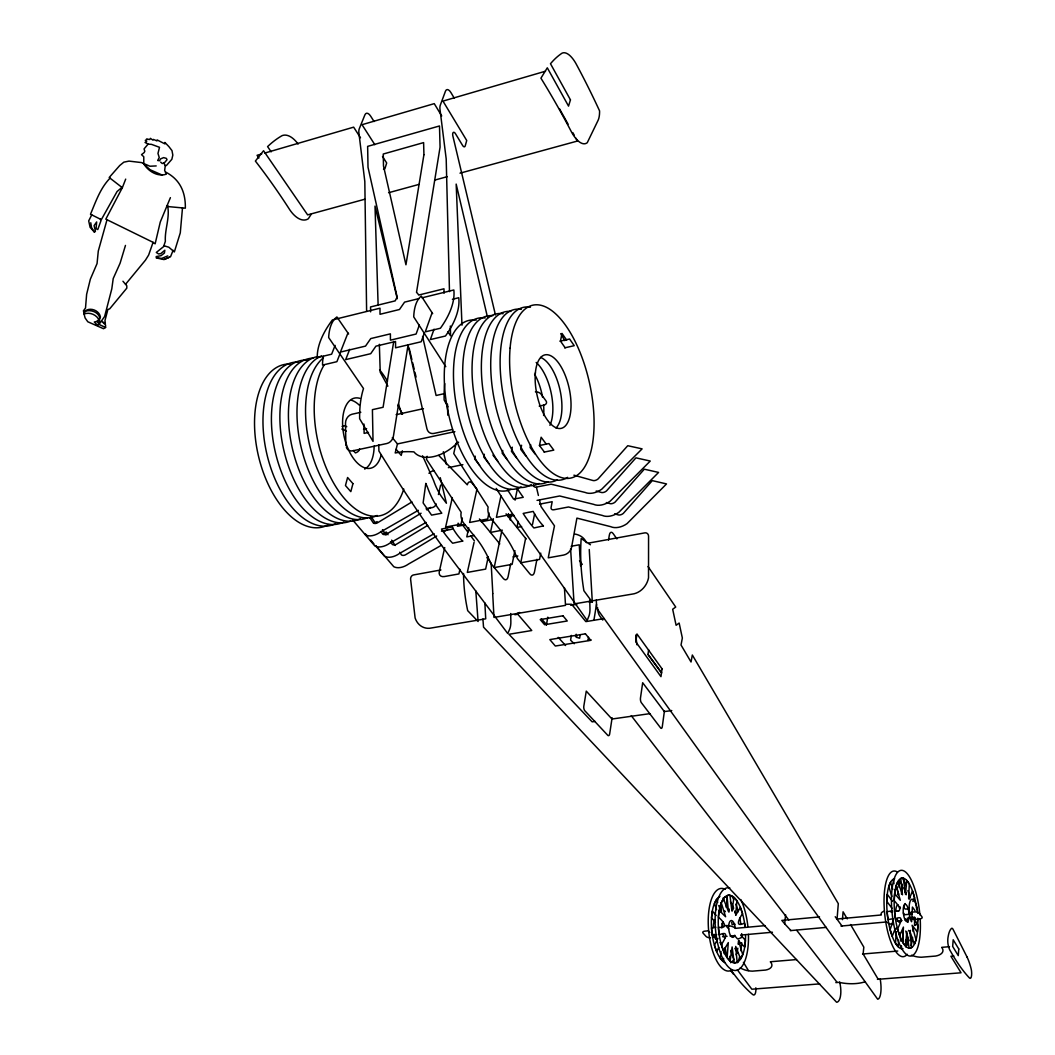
<?xml version="1.0" encoding="UTF-8"?>
<svg xmlns="http://www.w3.org/2000/svg" width="1055" height="1055" viewBox="0 0 1055 1055"><rect width="100%" height="100%" fill="white"/><g stroke="black" fill="none" stroke-linecap="round" stroke-linejoin="round"><path stroke-width="1.5" d="M898.675 893.73L898.306 895.181L896.842 886.385M914.632 917.112L914.54 925.42A13.201 4.154 83.5 0 0 917.837 918.206M898.57 940.242L898.174 946.731L895.524 943.262L896.262 931.657M901.458 894.126L902.051 884.683L899.467 881.136L899.071 887.426M842.457 919.657L843.077 911.797L847.231 918.865M738.658 940.955L738.381 944.396A33.918 13.385 84.4 0 0 738.711 940.348M910.333 930.365L910.149 932.594L908.487 930.378M182.489 207.914L180.286 232.839L174.339 251.96L168.826 247.213L163.881 245.749L165.358 241.279C164.606 229.581 169.974 217.989 167.666 206.002M790.934 930.563L784.696 923.824L785.579 914.698M723.625 958.388L723.255 961.514L720.275 958.23L721.04 951.557M724.165 953.68L725.181 947.535L726.684 956.898M728.926 912.127L729.282 909.08M726.183 907.234L727.238 898.082M716.279 934.585L715.725 939.306L715.33 938.502A12.647 5.024 84.5 0 1 713.998 934.216M163.802 163.024L165.292 165.609L164.646 170.409L166.321 174.167C157.38 177.253 147.647 170.831 143.388 163.156M664.452 710.806L662.289 726.671A3.508 1.372 83.2 0 1 660.799 728.174L641.176 702.445A3.561 1.424 82.9 0 1 640.477 697.988L642.68 682.73L664.373 711.598L671.758 710.556M647.981 654.417L661.551 672.839L647.981 654.417L648.627 649.854M612.124 717.717L609.658 733.963A3.468 1.609 81 0 1 607.917 735.48L584.681 710.608A3.521 1.662 80.6 0 1 583.811 706.243L586.264 691.131L611.966 719.022L649.933 713.642M393.739 341.372L383.084 407.283L372.415 409.656L373.035 441.386L359.65 418.743A75.037 37.874 77.2 0 1 363.5 388.53L328.659 337.534A38.468 19.781 75.5 0 1 336.914 316.962L348.625 334M608.524 540.081L609.315 535.215A7.161 2.875 81 0 1 613.166 533.606L616.898 538.92M588.017 640.359L588.519 637.326M593.912 620.208L596.497 604.409M580.131 635.202L579.63 638.209A29.632 15.205 76.5 0 1 575.463 636.468M571.388 635.413L570.584 640.174L574.237 643.735M546.411 624.995L547.809 617.162M551.541 540.595L548.27 557.831L563.555 555.075A7.715 5.262 -37.9 0 0 571.507 547.65L576.914 518.111L610.634 526.656A16.603 11.354 -36.3 0 0 627.039 523.636L666.523 483.928L652.293 480.632L623.294 513.416A5.249 3.587 -36.3 0 1 617.663 514.721L614.617 513.825M540.753 553.137L539.553 559.401L520.761 562.79L525.627 538.34M536.929 559.321L534.476 571.968A7.596 3.508 79.8 0 1 529.768 573.775L517.425 558.596A86.035 41.62 80.2 0 0 501.178 530.981L490.496 517.807A7.807 3.706 78.9 0 1 488.096 507.02L453.742 453.518L456.116 443.232M532.498 524.506L534.608 513.877M514.893 550.618L512.123 564.346L494.175 567.577L501.587 531.957M518.163 521.381L516.937 527.434L521.605 526.55M510.699 563.845L508.101 576.65A7.543 3.574 79.8 0 1 503.314 578.47L490.812 563.423A85.481 42.385 80.2 0 0 474.381 536.032L463.567 522.977A7.754 3.772 78.8 0 1 461.167 512.255L426.431 459.215L427.13 456.288M515.051 500.175L517.636 487.621M530.652 444.696L530.085 447.452L535.03 453.967M521.592 445.25L520.748 449.377L525.707 455.879M508.47 513.614L507.851 516.647L514.101 515.447M510.185 519.996L511.121 515.46M551.435 540.622L554.482 525.852L541.044 506.637L539.527 500.241M500.954 495.969L496.391 517.332L512.15 514.312M488.214 556.961L485.643 569.107L467.312 572.417L474.077 542.31M512.295 447.188L511.438 451.303L516.409 457.791M493.358 518.862L490.483 532.419L502.378 530.177M488.979 512.875L487.674 518.994L469.62 522.462L476.952 489.138L472.35 483.414A7.688 3.692 78.4 0 0 467.299 484.825L438.735 455.457M502.747 450.472L502.167 453.215L507.178 459.677M468.75 527.882L466.772 536.889L474.381 535.452M459.94 569.304L458.912 573.933L444.34 576.558A7.517 4.972 -40.3 0 1 439.289 571.652L444.735 547.571M484.351 454.283L483.757 457.013L488.795 463.435M475.212 456.169L474.605 458.899L479.669 465.308M462.367 518.018L461.009 524.111L445.619 527.065L452.344 497.564M458.16 523.161L457.461 526.287L465.097 524.836M438.418 494.531L440.608 485.115M402.351 450.841L401.217 455.391L396.126 449.259M392.315 437.693L397.471 443.918L395.19 452.977L401.691 451.883A120.468 76.567 -41.1 0 1 413.929 451.883A32.692 20.388 -38.3 0 0 457.448 442.704A123.145 80.668 -39.3 0 1 458.608 442.19M125.466 245.419L120.085 263.223L113.215 278.546L111.804 288.833L104.616 316.5L99.473 323.793L96.73 321.445L94.291 322.012L97.548 325.349L99.421 322.672L99.645 317.146C97.548 311.871 91.033 309.616 85.811 311.106L83.833 313.098L85.099 317.951L87.802 321.775L103.522 328.725L105.579 327.472L105.553 324.966L101.425 321.023M107.056 219.611L98.286 251.037L97.06 263.552L90.348 279.179L86.629 294.319L85.508 308.034L83.319 311.001L84.756 311.317C89.886 306.82 99.262 310.249 100.436 316.975L98.563 320.535L96.73 321.445M895.154 895.51L894.706 889.734M125.69 179.126L122.34 187.698L105.817 219.15L153.081 242.334L148.65 255.033L145.445 260.176L125.545 284.296M434.04 329.2L430.361 339.578L445.461 336.018A86.998 44.613 -33.5 0 0 458.754 297.734L452.41 299.29M432.168 312.557L425.284 331.85L440.41 328.237A87.288 44.468 -33.5 0 0 453.835 289.98L422.053 297.813M424.387 332.853L421.209 341.754L395.585 347.807L395.533 341.49L375.923 346.159L370.714 353.689L345.697 359.61L349.693 349.324M419.323 325.138L416.105 334.039L390.442 340.158L390.39 333.855L370.753 338.576L365.518 346.106L340.449 352.08L347.939 332.998M912.918 901.471L914.487 897.409L912.483 890.948L909.159 899.256L908.619 898.438L909.318 883.985L906.746 880.424L905.52 894.455L903.238 878.156L901.972 878.063L900.772 878.472L902.487 894.798L897.871 881.611L896.157 885.818L900.284 900.271L894.653 893.611L894.205 900.627C896.513 903.383 905.177 912.496 894.535 911.019L895.471 918.931C905.678 913.801 898.715 926.092 897.581 929.033L899.651 935.64L903.41 927.081L902.935 942.629L905.559 946.098L906.799 931.657L909.094 948.115L911.546 947.561L909.819 931.156L914.382 944.146L916.017 939.794L912.087 925.248L917.415 931.961L917.705 928.611L917.81 925.037L912.549 917.428M340.356 352.884L336.901 361.68L322.566 365.07A87.341 44.996 -33.3 0 1 323.371 356.366M731.708 922.255L732.117 924.628L735.019 924.206M895.009 929.204L892.227 936.286L890.156 929.692L893.453 919.38M905.124 903.515C902.909 906.931 903.66 911.362 909.278 907.893M335.121 345.394L331.639 354.19L317.265 357.619A87.618 44.838 -33.3 0 1 332.417 319.929L379.998 308.192L380.011 314.285L399.476 309.497L404.579 302.126L418.875 298.605M173.112 250.299L170.541 256.708L163.96 259.57L156.285 257.921L156.206 256.576L161.085 255.666L164.422 253.042L164.831 250.246L160.703 253.675L158.527 253.952L156.298 252.462L164.461 245.921M170.409 197.641L160.268 222.051L155.138 243.837L153.081 242.334M83.833 313.098L84.756 311.317M718.771 947.403L716.648 951.531L714.446 945.214L717.993 938.343M732.289 910.755L733.66 908.131M169.446 257.183L164.356 259.398M311.278 214.125L308.337 218.741A29.369 14.968 72.7 0 1 288.714 208.152A569.845 370.542 76.7 0 0 255.389 161.072L263.552 150.733L307.625 214.877L364.779 199.237M720.895 943.276L721.831 944.687M156.206 165.925L149.929 166.228L141.541 162.589L128.987 161.099L123.831 162.167L119.703 165.543L109.206 177.477L110.037 178.163C100.251 188.238 95.768 201.663 90.493 214.244L101.333 219.651L117.065 191.535L121.892 187.447M91.759 214.838L88.699 220.891L90.123 227.366L94.198 231.849M411.951 501.943L378.428 522.251A5.09 3.218 -40.5 0 1 373.365 523.003L369.817 517.636M421.09 513.218L387.739 533.382A5.064 3.231 -40.5 0 1 382.701 534.12L380.921 531.43M426.642 509.855L430.809 507.336M427.71 525.39L397.326 543.734A5.038 3.231 -40.6 0 1 392.315 544.446L390.521 541.756M436.678 536.006L406.465 554.231A4.998 3.231 -40.6 0 1 401.467 554.93L399.674 552.24M443.548 531.865L447.676 529.386M374.42 523.148L377.136 521.592M418.308 510.33L380.486 532.023A16.128 10.194 -40.6 0 1 365.478 534.938M383.558 533.593L386.262 532.05L388.042 534.74M426.062 522.41L389.836 543.154A16.036 10.22 -40.6 0 1 374.881 546.002L352.739 520.049M434.093 533.698L399.449 553.493A15.931 10.234 -40.6 0 1 384.561 556.288L376.042 546.332M441.531 545.211L408.628 563.977A15.838 10.234 -40.7 0 1 393.792 566.72L375.672 545.554M160.677 162.14L162.259 163.538L164.369 162.839L167.007 159.753L166.374 158.369L163.604 157.617L160.531 158.923L159.595 160.729L157.67 160.505L159.239 157.498L157.973 153.423L159.516 147.318L151.524 144.364L148.096 144.139L144.047 148.9L144.812 151.208L144.179 152.553L141.528 154.637L143.783 156.773L143.77 163.274M167.771 255.89L161.797 258.383L157.314 258.053M261.719 153.951L257.051 155.309L258.91 158.013M264.845 153.041L353.649 127.154L360.494 137.77M545.514 71.199L442.968 101.095L466.719 140.5L465.229 145.867A3.838 1.688 74 0 1 462.618 145.484L455.47 133.695A3.864 1.701 73.8 0 0 453.228 132.508A3.864 1.701 73.8 0 0 452.885 136.095L495.454 314.97M84.057 314.034C89.042 312.003 95.319 314.179 98.247 318.636L98.563 320.535M388.583 192.722L418.756 184.467M434.62 180.128L447.32 176.647M460.02 173.178L577.494 141.027L575.925 138.218M560.007 341.2L569.595 338.998L574.237 345.684L564.662 347.86M360.81 412.281L352.04 414.233A7.978 6.356 -64.8 0 0 345.499 423.266L345.842 444.669A7.992 6.396 -65.3 0 0 345.921 445.658M443.984 393.726L436.097 395.493L422.567 336.492M396.1 414.694L423.451 408.654M363.527 429.306L366.613 428.62M368.485 432.431L364.133 433.381L363.962 424.057M539.211 406.109L543.787 405.12A5.249 3.323 11.9 0 0 545.989 400.86L541.175 394.267A5.262 3.35 12.1 0 0 535.426 391.814M452.516 429.451L433.908 433.434A8.15 6.647 -63.7 0 1 426.932 428.765L408.034 345.222L393.462 435.992A8.058 6.501 -64.7 0 1 386.921 443.496L352.66 450.841A7.992 6.396 -65.3 0 1 346.396 447.465M397.471 443.918L454.863 431.653M539.422 445.526L548.903 443.562L553.796 450.129L544.129 452.107M448.362 467.642L462.881 464.662M426.075 508.8L432.286 507.574A3.798 2.427 -39.5 0 0 436.216 503.947M537.048 500.373L559.691 495.982L593.622 504.343A16.814 11.341 -36.3 0 0 610.172 501.191L650.262 461.048L635.928 457.844L606.48 490.944A5.315 3.574 -36.3 0 1 600.783 492.289L596.194 490.984M539.567 504.158L552.187 501.718L551.092 507.389A3.838 2.558 -37.5 0 0 553.875 509.776L568.513 506.98L602.326 515.433A16.709 11.341 -36.3 0 0 618.797 512.348L658.584 472.429L644.302 469.185L615.078 502.114A5.275 3.574 -36.3 0 1 609.421 503.446L606.361 502.562M481.278 521.737L493.226 519.442M441.478 531.232L450.722 529.478A3.745 2.44 -39.5 0 0 453.188 528.173M440.937 569.951L413.507 574.949A3.627 3.033 -72.6 0 0 410.606 579.221L415.116 617.966A18.397 15.456 -73.6 0 0 431.495 627.962L485.722 618.823L484.865 602.972M513.007 556.842L517.86 555.959M571.164 546.266L579.248 544.802L580.593 565.823M588.848 543.048L644.856 532.867A3.824 3.376 -67.7 0 1 648.561 536.138L648.522 577.889A19.254 16.972 -69.8 0 1 632.037 594.136L574.091 603.908L570.597 548.785M892.042 910.861L887.11 911.705L887.492 915.674L888.046 919.604L893.071 918.72M514.88 614.735L518.058 614.208M570.729 605.306L576.874 604.264M589.165 602.194L592.224 601.68M604.304 618.573L585.841 621.619L571.652 604.304A101.478 53.818 9.2 0 0 566.509 604.264M716.727 934.783L712.336 935.508L711.835 931.71L711.532 927.899L715.91 927.2M587.859 640.385L591.037 639.871M595.112 721.422L592.132 721.844L508.945 634.279L531.76 630.521L517.148 613.509A101.478 53.818 9.2 0 1 519.614 612.48M819.537 916.914L781.834 920.408L784.696 923.824M765.046 925.631L735.586 928.321A8.427 3.719 7.3 0 0 725.774 925.578L728.741 928.954M722.556 936.721L727.08 936.313M730.1 936.049L734.623 935.64L737.537 938.95A8.387 3.692 7.2 0 0 741.441 935.02L772.431 932.238M790.38 930.615L826.276 927.385M840.954 926.066L886.635 921.951M897.159 921.002L902.038 920.567M905.282 920.277L908.54 919.973L907.247 918.232L914.606 917.56L915.885 919.314L919.564 918.984A3.917 1.767 4.8 0 0 921.978 916.901L919.406 913.366A3.93 1.767 4.9 0 0 914.408 911.942L910.716 912.285L912.008 914.052L904.636 914.725L903.331 912.957M796.538 959.562L770.295 961.764A13.227 6.581 9.4 0 1 765.666 970.059L752.36 971.154A13.201 6.554 9.5 0 1 740.228 967.844M862.542 954.023L897.752 951.043M949.526 946.691L941.653 947.35A13.834 7.016 6.9 0 1 935.666 956.054L921.358 957.228A13.794 6.989 7.1 0 1 911.454 955.197M953.839 955.988L950.898 956.226L961.052 972.789L877.43 979.343M819.695 983.88L751.833 989.208L737.313 969.809M835.85 982.614L839.081 982.363A30.16 15.034 8.2 0 0 865.39 981.678M165.292 165.609L166.36 165.569L171.859 159.292L172.822 155.085L171.991 150.614L168.853 146.566L164.91 142.451L164.949 143.915L157.129 139.919L156.958 140.922L153.463 139.431L152.896 140.104L150.377 138.35L149.784 139.511L146.5 139.049L147.146 139.656L145.287 140.328L146.737 141.673L145.049 142.438L148.096 144.139M95.662 325.111L97.548 325.349M725.352 911.691L724.825 910.992M573.907 475.172L592.343 480.342A5.354 3.574 -36.3 0 0 598.053 478.97L627.738 445.711L642.113 448.863L601.732 489.217A16.933 11.328 -36.3 0 1 585.116 492.434L551.092 484.179L536.336 487.08A3.877 2.558 -37.5 0 1 533.54 484.72M162.417 175.17L150.074 169.736L143.849 164.079M98.445 324.162L105.579 327.472M166.941 205.659L169.182 206.688L185.337 208.178C185.667 192.195 180.049 179.469 165.582 172.057M122.34 187.698L110.037 178.163M590.418 544.776L581.186 538.512A95.939 37.98 81.8 0 0 583.89 590.721L592.317 602.207L589.257 549.536M103.614 322.223L105.355 323.503L104.986 320.496L107.874 309.511L109.72 308.825L126.811 288.134L126.798 285.786L122.947 281.237M541.281 618.744L546.582 624.586M558.187 637.352L565.586 645.515M709.83 932.488L708.327 930.827L704.951 931.13A3.719 1.635 7.5 0 0 703.065 933.108L706.059 936.418A3.706 1.622 7.5 0 0 710.463 937.79M712.811 935.811L714.288 937.46M715.435 922.268L711.545 917.876L712.349 911.098L716.226 915.503M740.742 935.02L745.397 940.348L745.133 943.803L744.672 947.047L738.54 940.809L742.72 954.643L740.623 958.876L735.717 946.414L737.142 962.239L734.214 962.819L732.117 946.955L730.113 960.934L727.146 957.637L728.293 942.603L723.532 950.937L721.33 944.607C724.007 940.796 730.522 929.561 719.22 934.888L718.415 927.253C730.02 928.901 722.411 920.408 718.402 917.23L719.207 910.439L725.603 916.755L721.277 902.869L723.453 898.768L728.412 911.428L727 895.669L728.451 895.247L729.941 895.299L731.893 910.927L733.99 897.423L736.891 900.812L735.691 915.265L740.386 907.485L742.509 913.696C739.964 917.309 733.726 928.189 744.54 923.151L745.041 926.831A33.971 13.306 84.4 0 0 723.005 899.388A33.971 13.306 84.4 0 0 726.275 956.371A33.971 13.306 84.4 0 0 745.542 935.534M353.333 450.459L355.416 452.898A11.354 6.752 15.4 0 0 359.623 448.982M365.399 533.896L367.536 536.388M370.727 540.12L373.918 543.852M479.418 518.968L499.767 543.892M506.057 513.851L526.142 539M835.217 916.716L841.956 925.947M492.936 455.114L497.96 461.563M837.011 982.271L796.815 930.431M631.246 715.659L788.797 920.013M730.588 970.363L733.383 974.082M544.393 452.054L539.474 445.513L541.136 437.232L546.028 443.799M579.512 560.706L582.294 564.425M891.963 908.25L886.793 901.326L887.268 894.323L892.411 901.26M602.774 620.05L599.833 616.12A7.332 3.02 81.8 0 1 597.71 609.579M905.586 918.997L908.065 922.334M462.327 524.612L467.906 532.102M470.701 535.848L474.42 540.846M486.83 557.515L491.142 563.199L492.817 593.596M915.002 910.597L912.43 907.063L911.56 921.754L911.204 920.91A13.201 4.154 83.5 0 1 910.9 899.889A13.201 4.154 83.5 0 1 917.758 913.3M565.137 347.754L560.469 341.095L562.012 333.42L566.654 340.092M271.175 151.828L267.588 146.592L269.79 144.575A238.338 121.602 75.7 0 1 282.015 135.686A28.472 14.427 72.2 0 1 298.103 144.047M648.021 566.535L675.714 607.047L672.668 609.249L676.11 625.299L679.143 623.043L682.348 638.011L681.029 645.014L691.038 661.999L692.331 655.01L838.303 903.66L837.063 919.011L881.334 914.975A8.783 3.956 5.2 0 1 884.327 911.138M391.629 540.12L395.203 545.501M382.49 529.663L386.064 535.043M371.136 516.634L375.58 523.359M507.468 489.744L513.587 499.121L523.254 497.314L520.643 493.608A58.922 26.599 78.2 0 1 517.477 488.689M432.669 313.638L421.327 296.099A39.233 18.739 76 0 0 413.731 316.882L445.764 366.665M447.953 331.771L450.577 335.846L450.34 326.021M374.828 144.68L362.036 124.701L434.251 103.641L441.715 115.931M382.517 156.47L386.684 162.971L385.049 168.299A3.758 1.78 73.4 0 1 383.506 169.156M374.077 121.523L370.648 116.129A7.926 3.732 72.7 0 0 364.911 114.837L359.293 128.723A7.965 3.785 72.8 0 0 358.924 133.075L364.819 181.526L366.613 311.212M737.537 952.705L735.019 948.577A5.75 2.242 84.7 0 0 734.86 948.353M743.419 962.345L748.457 970.6M454.243 98.141L450.933 92.589A8.084 3.534 73.4 0 0 445.474 91.178L440.304 105.17A8.123 3.587 73.5 0 0 440.014 109.575L446.199 158.923L449.483 291.615M878.063 979.053L863.122 953.957L863.821 947.139L850.541 924.523M559.44 108.678L568.078 124.147M572.786 132.587L574.355 135.409M447.966 406.9L444.155 400.016A76.501 35.844 77.5 0 1 444.748 383.611M903.133 932.211L902.566 931.671L903.489 942.128M716.569 909.661L714.446 903.528L716.635 899.427L717.69 902.487M730.693 950.41L733.832 959.457M718.745 905.546L721.409 912.245L720.908 902.803M905.243 891.646L906.298 894.732A35.224 11.315 83.6 0 0 903.713 887.862M892.728 889.405L890.512 882.336L888.798 886.53L891.91 896.46M905.77 931.024L908.724 940.427L907.063 944.766L905.586 940.058M735.783 914.329L734.794 911.098A33.918 13.385 84.4 0 1 735.955 914.883M896.209 928.136L896.381 928.98M443.351 451.725L446.463 464.517M397.273 298.75L375.013 206.094L378.112 304.816M409.169 348.282L411.859 359.465M412.624 362.656L414.167 369.052M414.932 372.244L416.079 377.031M440.265 477.678L446.41 503.248L442.427 497.894A42.398 20.638 78 0 1 433.684 480.75A1209.729 908.526 -85.2 0 0 422.541 455.773M536.494 487.463L538.393 495.454M487.489 317.212L456.169 184.084L461.985 325.191M100.489 219.189L100.858 221.049L97.759 229.555L96.084 228.698L96.664 221.946L94.08 225.612L95.451 231.269L94.436 232.232L91.508 227.471L90.77 222.776M899.875 933.266L900.825 941.152M576.188 634.24L576.689 637.484M916.518 907.221L916.874 909.779M635.743 635.044L636.917 644.776M893.994 883.721L893.453 879.197L894.666 878.789A35.224 11.315 83.6 0 0 887.506 915.753A35.224 11.315 83.6 0 0 903.001 948.709L901.735 948.735L901.366 945.702M723.334 897.581L723.677 900.799M729.625 956.331L730.152 961.184M482.913 618.982L483.533 627.145L836.602 1002.25A14.388 5.486 83.5 0 0 840.334 985.383A25.004 9.574 83.5 0 0 839.675 982.06M475.805 590.919L478.1 621.487L467.695 610.674A93.618 46.75 78.5 0 1 463.554 573.485M564.412 587.635L565.52 605.359L493.991 617.426L492.685 593.609M596.273 600.124L596.721 608.207L877.654 999.204A14.506 4.325 85.4 0 0 880.661 982.258A25.215 7.543 85.4 0 0 880.173 978.882M379.352 344.312L380.235 372.283A1209.729 908.526 -85.2 0 1 387.858 386.183M589.732 600.19L589.969 608.353A15.021 6.66 80.5 0 1 588.809 616.397L587.16 620.432L540.094 553.901A1024.102 334.883 73.4 0 1 496.206 488.425M447.452 404.118L447.782 415.195M444.102 293.224L443.97 288.793L418.69 295.057A15.72 12.502 -61 0 0 416.514 292.393L440.067 147.146L439.487 125.967L367.641 146.381L368.01 167.257L397.181 297.246A15.72 12.502 -61 0 0 395.243 300.86L370.542 306.939L370.635 311.858M378.785 444.907L378.903 450.999L380.499 453.584A1007.09 356.353 72.8 0 0 458.859 568.632L507.732 633.501L509.525 629.492A14.757 7.055 80.5 0 0 510.857 621.566L510.712 613.535M713.299 927.675A12.647 5.024 84.5 0 1 714.828 919.67M722.095 923.244A12.647 5.024 84.5 0 1 722.912 926.185M720.46 942.55A12.647 5.024 84.5 0 1 719.827 942.761M898.267 910.953A2.862 0.923 83.6 0 1 898.86 910.979M917.771 920.052A35.277 11.223 83.5 0 1 902.315 941.601A35.277 11.223 83.5 0 1 897.264 882.745A35.277 11.223 83.5 0 1 916.874 909.555M909.054 916.927A8.796 2.796 83.5 0 1 904.491 918.417A8.796 2.796 83.5 0 1 904.636 904.491A8.796 2.796 83.5 0 1 909.08 914.777M920.184 918.879A43.15 13.728 83.5 0 1 901.379 947.944A43.15 13.728 83.5 0 1 895.959 874.608A43.15 13.728 83.5 0 1 919.881 914.764M890.763 911.955A2.862 0.923 83.6 0 1 891.805 911.982M899.242 880.859A35.224 11.315 83.6 0 1 902.276 885.04M910.346 930.589A35.224 11.315 83.6 0 1 910.096 933.174M908.843 940.005A35.224 11.315 83.6 0 1 905.731 946.876M901.339 920.263A8.783 2.822 83.6 0 1 896.921 918.47M895.853 910.768A8.783 2.822 83.6 0 1 898.161 904.966M899.691 906.469A8.783 2.822 83.6 0 1 900.39 907.986M907.26 954.274A43.084 13.834 83.6 0 1 884.947 916.281A43.084 13.834 83.6 0 1 897.449 872.05M903.027 878.736A43.084 13.834 83.6 0 1 906.43 886.16M907.933 890.591A43.084 13.834 83.6 0 1 909.911 897.911M912.773 916.795A43.084 13.834 83.6 0 1 912.957 919.538M913.155 927.582A43.084 13.834 83.6 0 1 913.05 931.433M912.575 937.473A43.084 13.834 83.6 0 1 911.072 945.834M734.781 935.271A8.466 3.323 84.4 0 1 731.207 936.497A8.466 3.323 84.4 0 1 728.688 928.36M728.649 927.253A8.466 3.323 84.4 0 1 731.59 920.527A8.466 3.323 84.4 0 1 735.335 928.4M748.443 934.348A41.554 16.273 84.4 0 1 733.357 970.218A41.554 16.273 84.4 0 1 715.198 924.998A41.554 16.273 84.4 0 1 729.783 887.862M740.795 899.546A41.554 16.273 84.4 0 1 747.876 926.369M892.622 924.51A8.743 3.93 5.2 0 1 887.69 922.782M725.326 962.872A33.918 13.385 84.4 0 1 711.637 929.561A33.918 13.385 84.4 0 1 719.958 896.42M725.207 896.631A33.918 13.385 84.4 0 1 726.974 897.831M730.403 901.801A33.918 13.385 84.4 0 1 733.462 907.617M737.841 948.208A33.918 13.385 84.4 0 1 736.113 954.828M733.634 959.786A33.918 13.385 84.4 0 1 730.574 962.714M725.286 937.816A8.453 3.336 84.4 0 1 722.846 934.229M721.831 927.886A8.453 3.336 84.4 0 1 723.163 921.978M731.761 970.125A41.488 16.379 84.5 0 1 708.551 929.653A41.488 16.379 84.5 0 1 725.194 889.339M731.537 895.682A41.488 16.379 84.5 0 1 733.476 898.992M735.823 904.175A41.488 16.379 84.5 0 1 738.302 911.678M739.766 917.85A41.488 16.379 84.5 0 1 740.847 924.351M741.678 933.622A41.488 16.379 84.5 0 1 741.771 937.579M741.665 942.722A41.488 16.379 84.5 0 1 740.861 950.806M739.687 956.595A41.488 16.379 84.5 0 1 737.603 962.701M521.13 487.001A87.42 40.248 77.4 0 1 457.435 410.421A87.42 40.248 77.4 0 1 485.142 317.99M531.285 484.548A87.605 39.985 77.4 0 1 467.325 411.173A87.605 39.985 77.4 0 1 492.764 315.696M539.158 483.441A87.789 39.721 77.5 0 1 476.042 406.346A87.789 39.721 77.5 0 1 503.143 313.704M548.231 481.647A87.974 39.457 77.5 0 1 485.709 405.713A87.974 39.457 77.5 0 1 510.857 311.383M567.63 477.348A88.343 38.903 77.5 0 1 504.554 401.573A88.343 38.903 77.5 0 1 530.428 307.19M560.719 333.657A88.343 38.903 77.5 0 1 564.689 340.62M540.595 357.421A37.545 16.524 77.6 0 1 560.06 390.231A37.545 16.524 77.6 0 1 556.025 427.974M534.569 374.143A37.387 16.761 77.5 0 1 542.613 397.379M543.615 405.199A37.387 16.761 77.5 0 1 543.628 415.485M557.343 479.84A88.158 39.18 77.5 0 1 494.808 402.245A88.158 39.18 77.5 0 1 521.289 309.366M536.177 362.445A37.466 16.643 77.5 0 1 549.932 425.323M510.963 489.375A87.235 40.512 77.4 0 1 447.9 411.054A87.235 40.512 77.4 0 1 476.201 320.127M377.149 515.46A84.505 44.27 76.8 0 1 313.968 460.165A84.505 44.27 76.8 0 1 323.476 357.777M351.473 400.254A35.91 18.805 76.8 0 1 359.241 405.094M374.156 446.094A35.91 18.805 76.8 0 1 364.674 469.079M328.725 524.586A83.503 45.576 76.6 0 1 258.607 456.63A83.503 45.576 76.6 0 1 290.296 363.988M335.596 523.662A83.662 45.352 76.7 0 1 266.73 453.479A83.662 45.352 76.7 0 1 298.499 362.036M343.838 522.027A83.833 45.141 76.7 0 1 274.907 450.287A83.833 45.141 76.7 0 1 308.245 360.177M381.198 454.969A35.989 18.713 76.9 0 1 358.608 464.16A35.989 18.713 76.9 0 1 342.585 421.618A35.989 18.713 76.9 0 1 359.874 398.355M403.801 489.045A84.677 44.046 76.9 0 1 336.571 487.872A84.677 44.046 76.9 0 1 324.241 364.806M379.615 369.83A84.677 44.046 76.9 0 1 387.502 381.198M398.342 403.986A84.677 44.046 76.9 0 1 401.678 414.035M350.761 521.012A84.004 44.93 76.7 0 1 283.716 449.786A84.004 44.93 76.7 0 1 313.493 358.093M342.084 426.523A11.262 5.934 76.8 0 1 346.752 426.721M367.443 517.728A84.334 44.495 76.8 0 1 302.891 454.098A84.334 44.495 76.8 0 1 321.551 355.891M360.428 518.757A84.163 44.706 76.8 0 1 293.567 453.268A84.163 44.706 76.8 0 1 317.397 356.603M341.807 429.055A11.434 6.818 15.7 0 1 346.343 431.231M730.798 969.651A230.715 86.576 82.6 0 0 752.782 994.601A6.765 2.585 85 0 0 755.815 987.81M575.001 534.067A28.274 19.504 -38.7 0 1 586.422 542.666M597.658 608.643A7.332 3.02 81.8 0 1 597.644 607.72M397.946 405.291A1209.729 908.526 -85.2 0 1 402.535 414.272M428.937 473.26A7.49 4.748 -39.1 0 1 433.842 470.622M958.771 948.986L958.27 955.619L952.665 946.427L953.192 939.781L958.771 948.986M425.811 483.48L423.121 502.905L431.574 515.117L441.808 513.218L439.091 509.605A57.84 28.169 78 0 1 427.46 487.239L425.811 483.48M662.052 668.844L660.971 676.651L635.783 641.862L636.956 633.976L662.052 668.844M423.925 154.703L405.951 264.792L383.493 165.952L383.255 154.03L423.609 142.61L423.925 154.703M352.937 483.652L350.827 491.656L345.46 485.537L347.596 477.519L352.937 483.652M570.452 99.856L568.54 106.12L547.308 67.81L540.925 78.176A619.364 314.008 77.9 0 1 570.557 130.213A31.347 12.238 74.8 0 0 587.266 142.689L597.987 120.547A23.883 9.165 74.8 0 0 599.57 110.881A511.978 241.582 76.5 0 0 575.714 63.142A30.397 11.79 74.5 0 0 562.025 53.185A254.07 99.091 77 0 0 552.24 61.731L550.486 63.709L570.452 99.856M543.404 525.904L533.883 527.975A108.428 48.148 78.1 0 1 523.161 513.429L533.184 511.411A59.225 26.467 78.6 0 0 543.404 525.904M462.71 541.057L452.635 543.233A106.45 50.996 77.9 0 1 441.491 529.069L452.107 526.933A58.144 28.023 78.5 0 0 462.71 541.057M562.948 615.79L540.2 619.588L544.644 624.731L567.26 620.986L562.948 615.79M585.42 633.831L549.826 639.594L555.312 646.029L590.787 640.332L585.42 633.831M967.066 957.083L953.127 929.468A6.027 1.807 83.5 0 0 951.531 928.413A27.087 8.071 83.7 0 0 947.97 937.724A11.025 3.31 83.6 0 0 947.786 941.337A6.066 1.82 83.6 0 0 948.234 945.188A11.513 3.455 83.6 0 0 950.608 951.386A241.133 69.037 82 0 0 969.347 977.866A7.082 2.07 83.8 0 0 971.51 970.837A21.759 6.409 83.8 0 0 971.154 968.912A34.314 10.128 83.9 0 0 967.066 957.083M510.093 348.11A88.528 38.639 77.6 0 0 567.168 478.443A88.528 38.639 77.6 0 0 578.311 348.242A88.528 38.639 77.6 0 0 510.093 348.11M535.413 372.441A37.624 16.405 77.6 0 0 559.229 428.528A37.624 16.405 77.6 0 0 564.636 373.905A37.624 16.405 77.6 0 0 535.413 372.441"/></g></svg>
